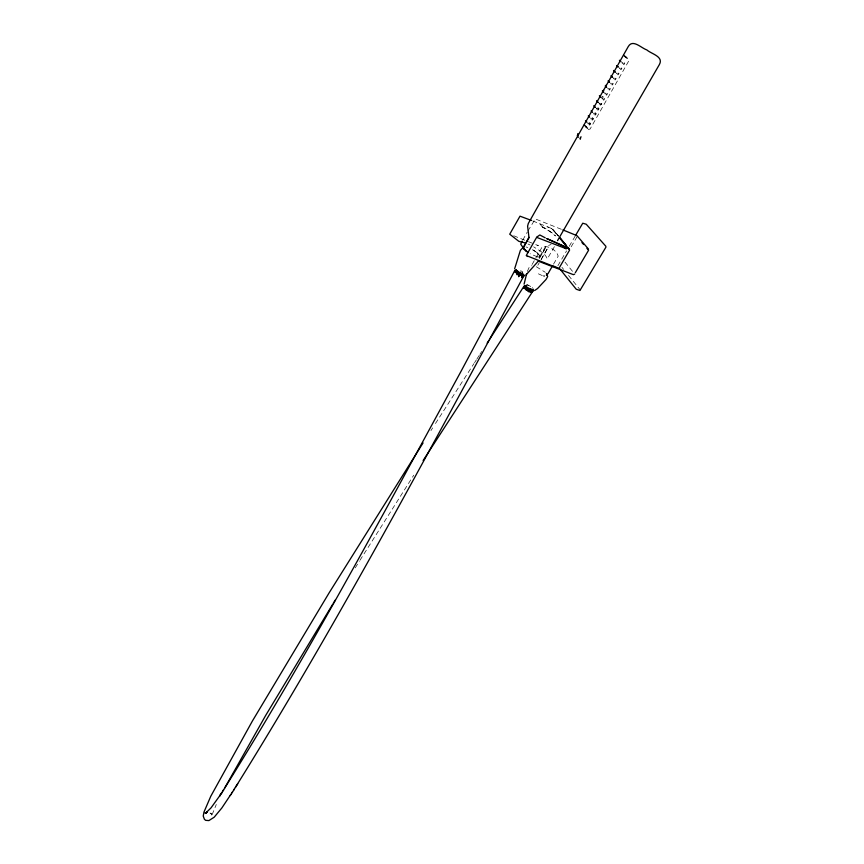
<?xml version="1.0" encoding="UTF-8"?>
<svg xmlns="http://www.w3.org/2000/svg" width="864" height="864" viewBox="0 0 864 864"><rect width="100%" height="100%" fill="white"/><g stroke="black" fill="none" stroke-linecap="round" stroke-linejoin="round"><path stroke-width="0.65" stroke-dasharray="4.32 3.24" d="M539.892 256.068L537.635 253.228L532.451 249.664M542.268 226.886L539.816 223.798M539.287 258.584L539.903 256.381M539.514 256.878L545.335 246.877L551.048 244.426M527.332 271.415L529.621 266.317L531.814 265.734M212.123 814.633L216.292 804.514M522.774 240.052L527.288 232.081M527.926 230.947L535.324 218.927L561.665 229.414M532.105 264.46L542.236 246.802C548.154 245.268 556.826 250.182 558.187 256.154L553.446 264.298M542.452 253.184L545.972 247.05L539.276 258.682M541.188 259.416L547.884 247.806L539.795 261.835M537.84 265.226L539.147 262.969M554.407 246.65L547.312 258.919C545.26 253.087 538.52 250.117 533.639 246.834M557.906 265.691L566.557 250.873M569.214 246.316L575.197 236.056M571.158 246.812L577.001 236.801M355.234 567.875L359.294 561.362M359.975 560.272L413.726 475.2M430.942 430.585L432.637 427.928M435.478 423.49L473.926 363.625M474.52 362.696L476.312 359.91M476.917 358.981L479.315 355.266M479.92 354.326L481.723 351.529M539.017 257.008L538.391 257.018M538.142 256.986L537.257 256.835M526.014 246.953L527.828 247.504M537.322 256.846L530.129 253.746M526.921 284.44L531.76 287.064M542.322 275.594L537.818 273.564M537.095 245.16L538.423 245.678L534.632 244.166M526.651 284.861L528.541 285.606M547.506 226.876L551.934 228.668M532.786 220.957L548.845 227.394M513.713 235.764L527.31 241.218M528.476 241.693L533.488 243.691M588.168 129.589L590.123 128.995L629.273 60.048L629.143 58.331M536.35 266.749L545.324 272.333M528.066 244.048L530.129 245.009M551.588 228.496L555.422 232.373M544.093 227.999L542.646 227.21L544.093 227.999A16.967 3.953 29.9 0 1 555.066 235.721M520.657 270.67L522.893 272.03M533.077 250.02L536.414 252.234M533.693 250.398L534.254 250.744M211.367 813.877L210.038 813.013L211.183 813.942M535.01 251.24L535.734 251.737M536.879 252.601L539.784 255.755M532.343 287.593L533.164 288.576M552.83 229.252L559.807 237.622M556.578 233.669L558.241 235.645M555.552 232.74L558.09 235.775M553.079 230.137L557.69 235.656M564.97 262.116L573.005 271.944M561.967 267.354L563.63 269.406M568.534 275.465L580.273 289.969M211.129 813.564L211.777 815.119M542.279 226.768A17.928 4.18 29.9 0 1 555.844 236.034M527.429 284.213L527.429 284.213M518.087 268.607L518.087 268.607"/><path stroke-width="1.3" d="M523.325 247.709L528.995 237.686L527.602 226.163L528.304 223.484L628.236 46.613C632.686 38.686 641.25 48.082 646.823 49.928C651.326 53.935 663.876 56.506 659.405 64.508L557.539 240.613M523.303 247.536L529.006 237.308M524.102 284.137L526.619 273.769M598.525 109.069L598.018 108.032M601.484 103.604L600.34 104.792L601.366 104.069M614.401 71.41L615.049 71.96M617.285 66.323L617.922 66.863M590.08 123.973L589.583 122.936M592.888 119.027L592.391 117.979M597.326 101.639L597.942 102.2M595.706 114.059L595.199 113.011M600.156 96.638L600.772 97.211M605.826 86.594L606.312 85.093L605.826 86.594L606.452 87.156M608.677 81.551L609.304 82.112M588.913 116.532L589.669 117.245M624.478 63.137L623.765 64.314M607.165 93.69L606.474 94.835M611.55 76.356L612.176 77.047M610.027 88.636L609.336 89.78M612.9 83.57L612.198 84.726M615.784 78.484L615.082 79.639M618.667 73.386L617.976 74.542M621.572 68.267L620.87 69.433M604.303 98.723L603.623 99.868M577.984 134.892L577.984 134.892A1.22 0.594 -65.9 0 1 577.692 135.389L577.692 135.389M523.314 247.406L524.059 246.78M577.908 134.59L577.768 133.866M523.908 275.551L523.282 276.167L516.704 273.024L520.873 274.882L521.64 273.272M580.273 138.305L580.219 139.18L581.008 136.696M520.031 272.506L518.638 276.685L520.29 273.856M519.912 272.722L519.156 274.774L520.312 272.938M577.789 134.784L577.908 134.179M528.444 291.589L529.589 288.684L528.433 290.25L528.703 287.798M521.554 277.247L523.044 273.769M520.517 272.171L520.247 272.873M527.548 288.144L526.651 290.131L527.85 288.306M516.996 274.633L518.476 271.609L517.406 273.467L517.795 271.145L517.212 270.702M521.392 275.044L522.385 273.035M514.501 271.091L460.663 372.017C383.864 512.935 308.135 654.696 222.988 790.841L223.646 789.836L219.629 796.036L221.962 792.45L221.303 793.465M523.919 275.735C430.369 448.924 337.954 623.074 233.669 790.139M516.24 269.644L515.117 271.814L516.413 269.935M522.245 277.841L523.908 274.774M603.688 90.353L602.964 91.757L603.418 90.601M224.575 788.216L265.626 715.522L332.629 604.357M578.729 137.246L578.027 136.966M522.126 241.196L520.722 244.21L524.34 249.34M589.496 124.772L590.198 123.52M592.304 119.826L593.006 118.573M595.123 114.858L595.825 113.594M597.942 109.879L598.655 108.616M536.674 237.254L526.284 255.474L527.342 256.522M552.085 266.63L548.024 273.618L546.329 275.119M575.856 234.911L582.746 223.225L586.213 224.219L605.826 246.24L605.912 247.19L579.938 290.488L576.223 289.224L559.656 268.65M559.159 267.98L569.603 250.096M521.186 274.892L522.32 272.981M533.153 289.775L532.03 291.686L532.98 290.131M575.273 272.776L588.568 250.279L586.915 248.357M530.669 288.878L529.567 290.693L531.436 289.224M333.277 603.288L335.243 600.102M523.811 287.842L525.172 285.703M235.386 787.439L237.73 783.734M423.068 442.919L329.13 592.844L252.385 721.04L210.762 796.295L203.969 812.074L203.234 816.059L204.422 819.299L205.675 820.346L208.894 820.584L214.175 817.225L221.832 807.991L232.6 791.834M524.621 286.697L525.409 285.541M230.234 795.517L230.882 794.502M231.952 792.839L234.306 789.134M423.112 460.534L532.58 291.6M489.596 339.336L523.789 286.546M487.166 343.094L488.992 340.276M532.796 289.84L530.842 292.054L531.727 289.656L530.734 291.071L531.058 289.418L529.513 291.794L530.345 289.084L528.638 291.686M523.8 287.906L525.107 285.898M529.286 289.31L528.066 291.168L530.291 288.706M220.309 794.988L211.01 807.883L205.88 812.894L207.263 812.052L205.189 813.11L207.047 812.365L205.232 812.83M577.606 135.13L577.249 135.508M524.502 287.226L525.182 286.232L524.156 288.446L526.392 286.124L525.582 288.619L527.45 287.172L525.949 289.861L527.396 288.425M517.19 274.752L518.551 272.959M538.628 260.798L525.949 275M533.153 290.779L531.911 291.146L532.775 291.222L531.954 289.969M574.646 274.169L573.35 274.644L538.445 261.22M534.6 290.552L537.581 288.5L546.059 279.439L547.69 276.512L546.426 273.499M523.444 247.082L520.398 250.312L514.62 268.866M536.922 236.995L539.816 234.965L545.227 237.827M544.374 276.048L543.78 275.972M525.442 242.978L518.821 241.326L509.728 234.198L519.998 216.173L531.533 220.46M537.127 237.535L566.341 248.767L564.98 248.227M553.003 266.123L554.278 266.62L527.569 256.068M562.896 229.91L576.979 235.688L588.546 249.156M568.598 248.108L546.728 238.55L569.354 249.005M554.591 266.404L558.23 268.067M515.776 270.54L515.279 270.313L516.424 270.842M602.64 96.574L602.921 97.124M528.185 252.515L524.146 249.124M527.569 252.094L526.122 251.003M526.435 251.251L525.82 250.754M625.806 57.1L625.093 56.495M623.646 55.264L627.264 58.331M524.772 249.793L525.539 250.506M594.518 106.618L595.123 107.19M586.235 126.997L585.576 126.349M584.226 125.01L587.585 128.347M581.958 242.579L583.61 244.501M559.98 237.816L566.546 245.894L559.926 237.978M560.153 238.594L567.637 247.558M568.285 248.324L569.495 249.782M524.21 249.199L523.487 248.152M622.372 62.802L622.598 63.191M621.043 61.776L621.119 61.916M619.423 60.253L619.639 60.653M619.618 68.18L619.693 68.332M617.998 66.647L618.224 67.046M616.669 65.632L616.756 65.772M616.712 73.3L616.799 73.44M615.254 72.014L615.33 72.155M613.645 70.47L613.872 70.87M613.688 78.149L613.904 78.538M612.371 77.101L612.446 77.242M610.924 75.805L610.999 75.956M610.956 83.484L611.032 83.624M609.498 82.177L609.584 82.318M608.062 80.881L608.137 81.022M608.083 88.549L608.159 88.69M606.647 87.232L606.722 87.383M605.21 85.925L605.286 86.065M605.081 93.344L605.297 93.744M603.655 92.016L603.871 92.416M602.37 90.958L602.446 91.109M602.23 98.377L602.446 98.777M600.815 97.049L601.031 97.448M599.389 95.72L599.605 96.12M599.4 103.388L599.605 103.799M598.115 102.308L598.19 102.46M596.57 100.721L596.786 101.12M596.56 108.389L596.776 108.799M595.296 107.309L595.372 107.449M593.752 105.71L593.968 106.11M593.881 113.638L593.957 113.778M592.348 112.028L592.553 112.428M591.084 110.938L591.16 111.078M591.062 118.606L591.138 118.746M588.287 115.895L588.362 116.035M588.125 123.293L588.341 123.703M586.742 121.932L586.948 122.332M585.5 120.83L585.576 120.971M523.476 275.044A5.314 1.08 28 0 1 520.636 275.292A5.314 1.08 28 0 1 514.566 271.285A5.314 1.08 28 0 1 519.005 272.095M531.295 289.591A5.152 1.534 33.2 0 1 531.284 292.129A5.152 1.534 33.2 0 1 525.064 288.544A5.152 1.534 33.2 0 1 525.096 286.027M526.046 285.649L524.232 288.544L526.046 285.649M532.138 290.164L531.479 289.915L532.138 290.164M522.968 274.72L522.266 274.46L522.968 274.72"/></g></svg>
